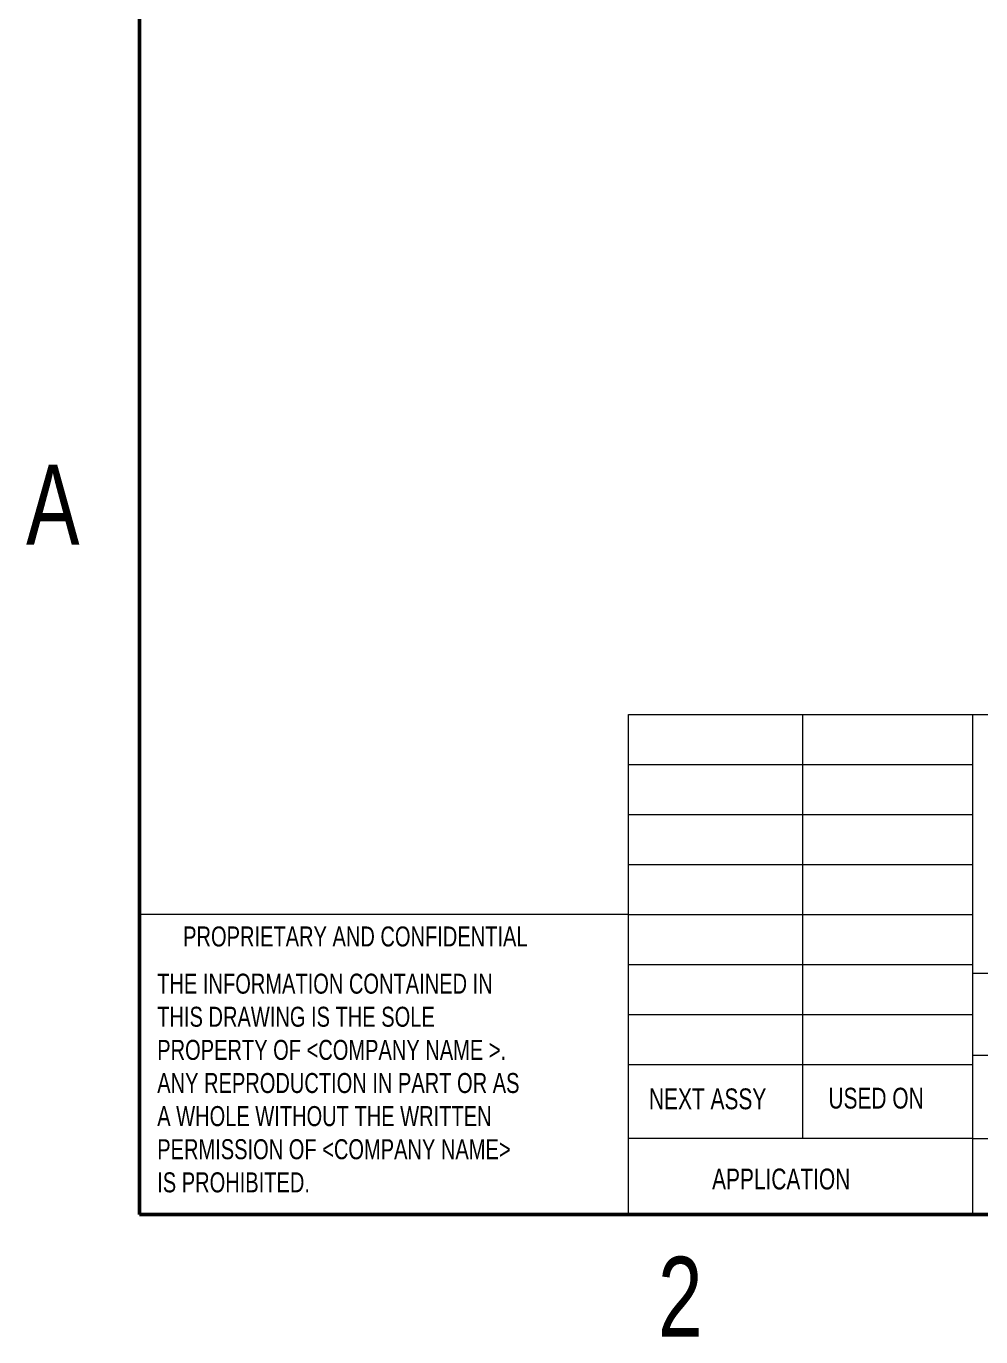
# Model space of a CAD drawing. Header units: inches. Extents: x 0.1 to 8.4, y 0.1 to 10.9.
# Drawn here: x 0.161 to 3.024, y 0.133 to 4.065 of the extents above; entities that cross this region are included whole.
import ezdxf

# ---------------------------------------------------------------- set-up
doc = ezdxf.new("R2010")
doc.units = ezdxf.units.IN
doc.header["$MEASUREMENT"] = 0
doc.styles.add('SLDTEXTSTYLE0', font='TXT', dxfattribs={"width": 0.75})

# ---------------------------------------------------------------- blocks, each defined once
blk = doc.blocks.new('SW_NOTE_0')
at = {"color": 0, "linetype": 'Continuous', "lineweight": 0, "char_height": 0.06, "attachment_point": 1, "style": 'SLDTEXTSTYLE0'}
for s, insert in [('THE INFORMATION CONTAINED IN', (0, 0.0773)), ('THIS DRAWING IS THE SOLE', (0, -0.022)), ('PROPERTY OF <COMPANY NAME >.', (0, -0.1214)), ('ANY REPRODUCTION IN PART OR AS', (0, -0.2208)), ('A WHOLE WITHOUT THE WRITTEN', (0, -0.3201)), ('PERMISSION OF <COMPANY NAME>', (0, -0.4195)), ('IS PROHIBITED.', (0, -0.5189))]:
    blk.add_mtext(s, dxfattribs=dict(at, insert=insert))

msp = doc.modelspace()

# ---------------------------------------------------------------- linework, layer by layer
at = {"color": 7, "linetype": 'Continuous', "lineweight": 50}
for p, q in [((0.5, 0.5), (0.5, 10.5)), ((8, 0.5), (0.5, 0.5))]:
    msp.add_line(p, q, dxfattribs=at)
at = {"color": 7, "linetype": 'Continuous', "lineweight": 18}
for p, q in [((1.9675, 0.5), (1.9675, 2)), ((1.9675, 2), (3, 2)), ((2.4892, 2), (2.4892, 0.7274)), ((3, 0.5), (3, 2)), ((3, 2), (8, 2)), ((1.9675, 1.85), (3, 1.85)), ((1.9675, 1.7), (3, 1.7)), ((1.9675, 1.55), (3, 1.55)), ((1.9675, 1.4), (0.5, 1.4)), ((1.9675, 1.4), (3, 1.4)), ((1.9675, 1.25), (3, 1.25)), ((4.317, 1.2226), (3, 1.2226)), ((1.9675, 1.1), (3, 1.1)), ((1.9675, 0.95), (3, 0.95)), ((3, 0.9774), (4.317, 0.9774)), ((3, 0.7274), (1.9675, 0.7274)), ((3, 0.7274), (4.317, 0.7274))]:
    msp.add_line(p, q, dxfattribs=at)

# ---------------------------------------------------------------- block references
at = {"color": 7, "linetype": 'Continuous', "lineweight": 0}
msp.add_blockref('SW_NOTE_0', (0.5536, 1.1449), dxfattribs=at)

# ---------------------------------------------------------------- texts
at = {"color": 7, "linetype": 'Continuous', "lineweight": 0, "style": 'SLDTEXTSTYLE0'}
for s, insert, char_height, attachment_point in [('A', (0.2404, 2.749), 0.24, 2), ('PROPRIETARY AND CONFIDENTIAL', (0.6313, 1.3638), 0.06, 1), ('NEXT ASSY', (2.0288, 0.8778), 0.0625, 1), ('USED ON', (2.567, 0.8799), 0.0625, 1), ('APPLICATION', (2.218, 0.6372), 0.0625, 1), ('2', (2.1226, 0.3726), 0.24, 2)]:
    msp.add_mtext(s, dxfattribs=dict(at, insert=insert, char_height=char_height, attachment_point=attachment_point))

doc.saveas('drawing.dxf')
